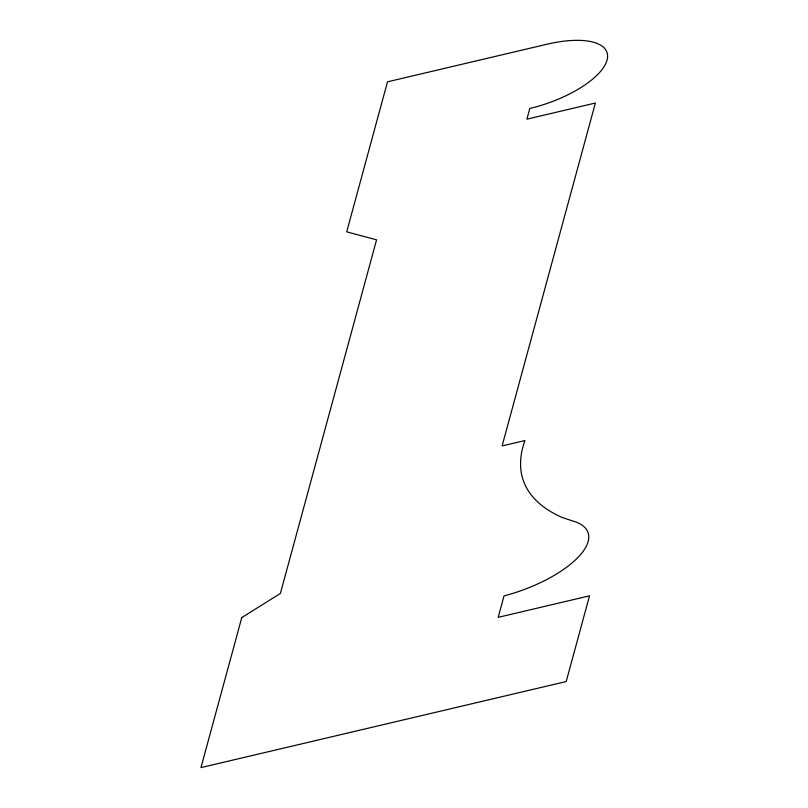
<?xml version="1.0" encoding="UTF-8"?>
<svg xmlns="http://www.w3.org/2000/svg" width="808" height="808" viewBox="0 0 808 808"><rect width="100%" height="100%" fill="white"/><g stroke="black" fill="none" stroke-linecap="round" stroke-linejoin="round"><path stroke-width="1.21" d="M241.774 617.585L200.96 767.6L566.196 681.548L589.517 595.829L498.203 617.342L504.03 595.91A83.365 32.704 -19.3 0 0 578.225 557.166A83.365 32.704 -19.3 0 0 575.094 521.736L562.489 517.605A313.514 123.008 -19.3 0 1 524.927 440.552L502.101 445.935L595.375 103.03L526.897 119.17L529.816 108.454A72.468 28.431 -19.3 0 0 607.04 60.176A72.468 28.431 -19.3 0 0 547.299 44.157L387.517 81.81L346.703 231.825L376.568 239.835L280.386 593.446L241.774 617.585"/></g></svg>
